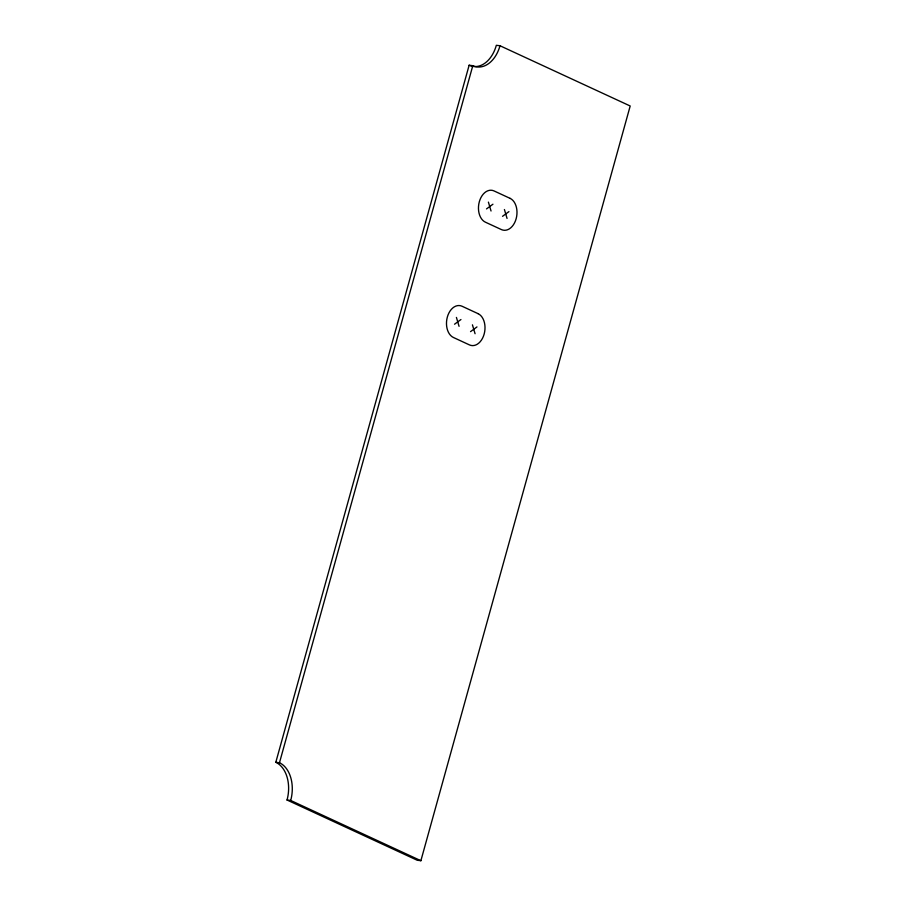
<?xml version="1.0" encoding="UTF-8"?>
<svg xmlns="http://www.w3.org/2000/svg" width="906" height="906" viewBox="0 0 906 906"><rect width="100%" height="100%" fill="white"/><g stroke="black" fill="none" stroke-linecap="round" stroke-linejoin="round"><path stroke-width="1.36" d="M275.809 762.297L469.127 65.243A30.294 20.634 -83 0 0 496.329 45.3L499.999 45.753L630.191 105.991L420.882 860.7L417.213 860.247L287.032 800.009A30.294 20.634 -83 0 0 275.809 762.297L279.478 762.75A30.294 20.634 -83 0 1 290.701 800.462L420.882 860.7M279.478 762.75L472.796 65.696A30.294 20.634 -83 0 0 499.999 45.753M486.522 208.912L492.932 204.212M502.524 216.319L508.934 211.619M454.54 324.223L460.95 319.524M470.542 331.63L476.964 326.93M469.127 65.243L472.796 65.696M287.032 800.009L290.701 800.462M504.416 209.524L507.054 218.414M488.402 202.117L491.041 211.007M472.434 324.835L475.072 333.725M456.42 317.428L459.07 326.319M510.067 198.346L494.053 190.94A16.41 11.178 -83 0 0 479.319 201.744A16.41 11.178 -83 0 0 485.39 222.174L501.403 229.58A16.41 11.178 -83 0 0 516.137 218.776A16.41 11.178 -83 0 0 510.067 198.346M478.085 313.669L462.071 306.251A16.41 11.178 -83 0 0 447.338 317.055A16.41 11.178 -83 0 0 453.419 337.485L469.421 344.892A16.41 11.178 -83 0 0 484.155 334.088A16.41 11.178 -83 0 0 478.085 313.669"/></g></svg>
